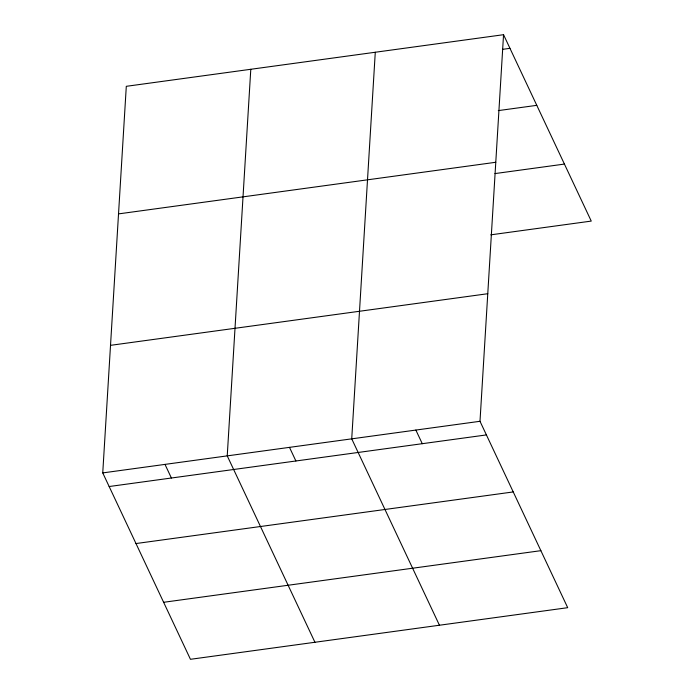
<?xml version="1.0" encoding="UTF-8"?>
<svg xmlns="http://www.w3.org/2000/svg" width="694" height="694" viewBox="0 0 694 694"><rect width="100%" height="100%" fill="white"/><g stroke="black" fill="none" stroke-linecap="round" stroke-linejoin="round"><path stroke-width="1.04" d="M503.549 34.7L479.996 421.293L567.701 607.684L190.451 659.3L102.747 472.909L126.299 86.316L503.549 34.7L591.253 221.091L490.779 234.841M250.794 69.279L227.233 455.871L314.946 642.271M375.281 52.25L351.728 438.842L439.441 625.233M502.473 49.352L509.96 48.328M498.309 110.606L536.783 105.341M118.527 213.891L495.776 162.275M494.952 173.587L564.43 164.079M110.52 345.334L487.769 293.718M102.747 472.909L479.996 421.293M109.158 486.529L486.407 434.921M135.981 543.549L513.23 491.933M163.628 602.288L540.878 550.672M415.862 430.063L422.273 443.692M289.485 447.361L295.896 460.981M164.99 464.39L171.401 478.019"/></g></svg>
